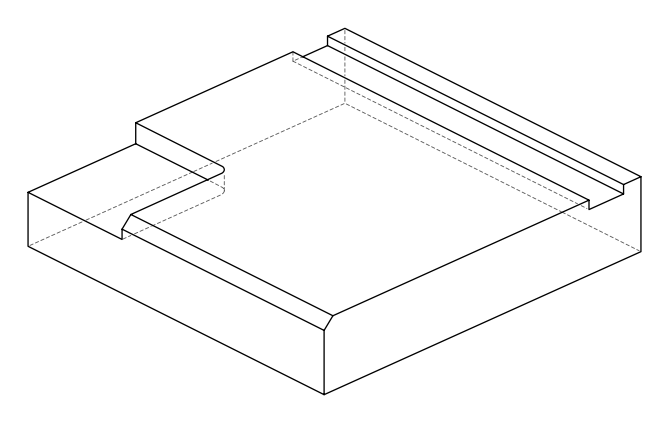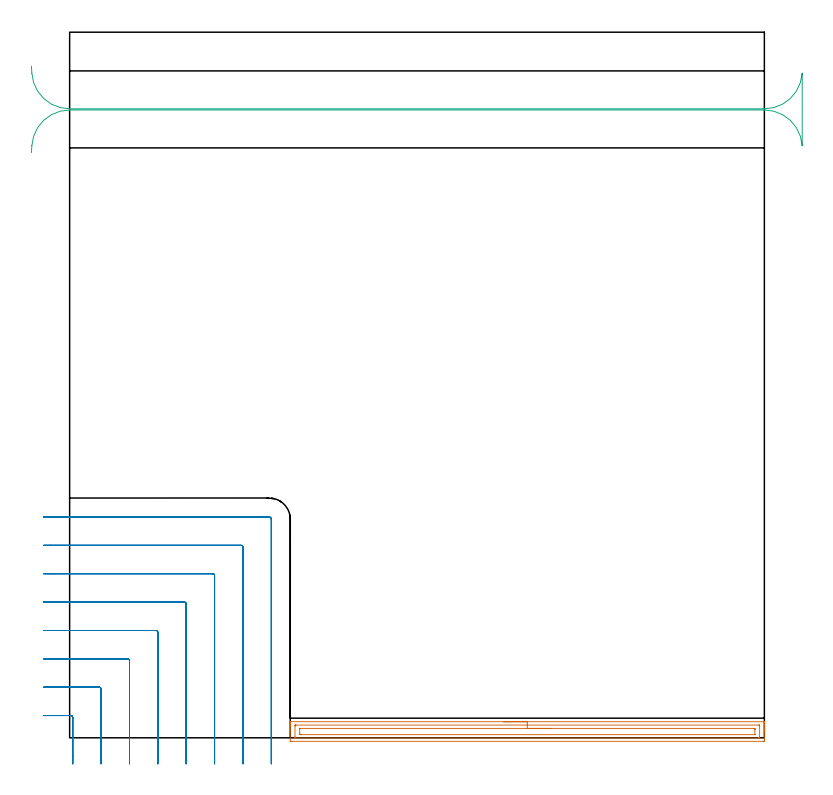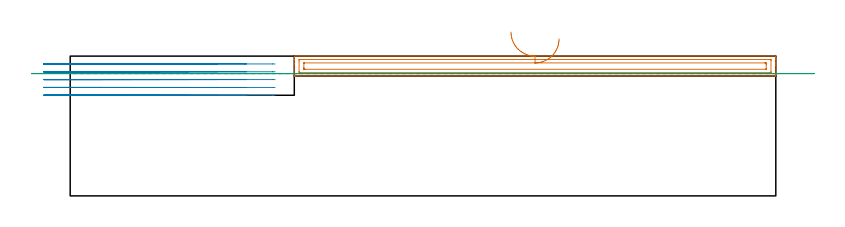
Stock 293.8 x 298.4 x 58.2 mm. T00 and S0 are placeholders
(PLAN: 3 operations, 2 tool changes, 16.8 min)
(1 AREA_MILL | FG_CHAMFER_SURFACE | UGT0205_001 | 5.04 min | 7084 mm3)
(2 MILL_CORNER_NOTCH_RECTANGULAR | CORNER_NOTCH_RECTANGULAR | UGT0201_010 | Follow Part, ap 4, ae 75% | 10.28 min | 153758 mm3)
(3 MILL_RECTANGULAR_SLOT | SLOT_RECTANGULAR | UGT0201_004 | Follow Part, ap 8, ae 75% | 1.46 min | 69712 mm3)
(TOOL UGT0205_001 | Chamfer Mill 20 x 3 x 45 deg. | D20 FL50 Z2)
(TOOL UGT0201_010 | End Mill 16 mm | D16 FL22 Z2)
(TOOL UGT0201_004 | End Mill 32 mm | D32 FL53 Z6)
(OP 1 AREA_MILL)
G17 G21 G94 G90
T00 M6
G54
G17 G0 G90 X183.55 Y6.8 S1061 M3
G43 Z68.2 H0
G94 G1 X183.588 Z67.328 F250.
X183.702 Z66.463
X183.891 Z65.612
X184.153 Z64.78
X184.487 Z63.974
X184.89 Z63.2
X185.358 Z62.464
X185.89 Z61.772
X186.479 Z61.129
X187.122 Z60.539
X187.814 Z60.008
X188.55 Z59.54
X189.324 Z59.137
X190.13 Z58.803
X190.962 Z58.541
X191.814 Z58.352
X192.678 Z58.238
X193.55 Z58.2
X293.626
X293.79 Y6.797 Z58.188
X293.793 Y6.747 Z58.139
X293.8 Y6.344 Z57.743
Y6.017 Z57.416
Y5.323 Z56.718
Y4.085 Z55.482
Y3.541 Z54.936
Y2.922 Z54.318
Y-0.914 Z50.483
X293.798 Y-1.188 Z50.209
X293.79 Y-1.492 Z49.906
X293.486 Y-1.499 Z49.899
X93.921 Y-1.5 Z49.9
X93.303 Y-1.499 Z49.899
X93.302 Y-1.498 Z49.9
X93.3 Y-1.493 Z49.904
Y3.541 Z54.936
Y4.976 Z56.373
Y5.323 Z56.718
Y6.017 Z57.416
Y6.344 Z57.744
X93.307 Y6.747 Z58.139
X93.31 Y6.805 Z58.195
X93.47 Y6.8 Z58.2
X193.55
Y5.386 Z56.786
X291.455 Y5.385 Z56.785
X291.58 Y5.382 Z56.782
X291.79 Y5.374 Z56.774
X291.793 Y5.323 Z56.723
X291.799 Y4.917 Z56.317
Y0.462 Z51.862
X291.793 Y-0.023 Z51.377
X291.791 Y-0.068 Z51.332
X291.643 Y-0.079 Z51.321
X291.518 Y-0.085 Z51.315
X291.455 Y-0.086 Z51.314
X291.392
X95.645 Y-0.085 Z51.315
X95.519 Y-0.082 Z51.318
X95.31 Y-0.074 Z51.326
X95.307 Y-0.023 Z51.377
X95.301 Y0.383 Z51.783
Y4.838 Z56.238
X95.307 Y5.323 Z56.723
X95.31 Y5.368 Z56.768
X95.458 Y5.379 Z56.779
X95.582 Y5.384 Z56.784
X95.645 Y5.386 Z56.786
X95.708
X193.55
Y3.971 Z55.371
X289.174
X289.605 Y3.968 Z55.368
X289.748 Y3.964 Z55.364
X289.79 Y3.962 Z55.362
X289.794 Y3.865 Z55.265
X289.798 Y3.735 Z55.135
X289.799 Y3.541 Z54.941
X289.8 Y3.347 Z54.747
X289.798 Y1.567 Z52.967
X289.79 Y1.371 Z52.771
X289.785 Y1.334 Z52.734
X289.766 Y1.333 Z52.733
X289.713 Y1.33 Z52.73
X289.605 Y1.329 Z52.729
X97.926
X97.495 Y1.332 Z52.732
X97.352 Y1.335 Z52.735
X97.31 Y1.338 Z52.738
X97.306 Y1.435 Z52.835
X97.302 Y1.565 Z52.965
X97.301 Y1.759 Z53.159
X97.3 Y1.953 Z53.353
X97.302 Y3.733 Z55.133
X97.31 Y3.929 Z55.329
X97.315 Y3.965 Z55.365
X97.334 Y3.967 Z55.367
X97.387 Y3.969 Z55.369
X97.495 Y3.971 Z55.371
X193.55
X194.422 Z55.409
X195.286 Z55.523
X196.138 Z55.712
X196.97 Z55.975
X197.776 Z56.308
X198.55 Z56.711
X199.286 Z57.18
X199.978 Z57.711
X200.621 Z58.3
X201.21 Z58.944
X201.742 Z59.636
X202.21 Z60.371
X202.613 Z61.145
X202.947 Z61.951
X203.209 Z62.783
X203.398 Z63.635
X203.512 Z64.5
X203.55 Z65.371
G0 Z68.2
M5
M2
(OP 2 MILL_CORNER_NOTCH_RECTANGULAR)
G17 G21 G94 G90
T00 M6
G54
G17 G0 G90 X1.3 Y-11. S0 M3
G43 Z68.2 H0
Z54.94
G94 G1 Y-8. F250.
Y8.606 F500.
G3 X0.506 Y9.4 R0.8
G1 X-8.
X-11. F250.
G0 Z68.2
X13.3 Y-11.
Z54.94
G1 Y-8.
Y20.606 F500.
G3 X12.505 Y21.4 R0.8
G1 X-8.
X-11. F250.
G0 Z68.2
X25.3 Y-11.
Z54.94
G1 Y-8.
Y32.605 F500.
G3 X24.505 Y33.4 R0.8
G1 X-8.
X-11. F250.
G0 Z68.2
X37.3 Y-11.
Z54.94
G1 Y-8.
Y44.605 F500.
G3 X36.505 Y45.4 R0.8
G1 X-8.
X-11. F250.
G0 Z68.2
X49.3 Y-11.
Z54.94
G1 Y-8.
Y56.604 F500.
G3 X48.504 Y57.4 R0.8
G1 X-8.
X-11. F250.
G0 Z68.2
X61.3 Y-11.
Z54.94
G1 Y-8.
Y68.604 F500.
G3 X60.504 Y69.4 R0.8
G1 X-8.
X-11. F250.
G0 Z68.2
X73.3 Y-11.
Z54.94
G1 Y-8.
Y80.604 F500.
G3 X72.504 Y81.4 R0.8
G1 X-8.
X-11. F250.
G0 Z68.2
X85.3 Y-11.
Z54.94
G1 Y-8.
Y92.4 F500.
G3 X84.3 Y93.4 R1.
G1 X-8.
X-11. F250.
G0 Z68.2
X1.3 Y-11.
Z51.68
G1 Y-8.
Y8.606 F500.
G3 X0.506 Y9.4 R0.8
G1 X-8.
X-11. F250.
G0 Z68.2
X13.3 Y-11.
Z51.68
G1 Y-8.
Y20.606 F500.
G3 X12.506 Y21.4 R0.8
G1 X-8.
X-11. F250.
G0 Z68.2
X25.3 Y-11.
Z51.68
G1 Y-8.
Y32.605 F500.
G3 X24.505 Y33.4 R0.8
G1 X-8.
X-11. F250.
G0 Z68.2
X37.3 Y-11.
Z51.68
G1 Y-8.
Y44.605 F500.
G3 X36.505 Y45.4 R0.8
G1 X-8.
X-11. F250.
G0 Z68.2
X49.3 Y-11.
Z51.68
G1 Y-8.
Y56.604 F500.
G3 X48.504 Y57.4 R0.8
G1 X-8.
X-11. F250.
G0 Z68.2
X61.3 Y-11.
Z51.68
G1 Y-8.
Y68.604 F500.
G3 X60.504 Y69.4 R0.8
G1 X-8.
X-11. F250.
G0 Z68.2
X73.3 Y-11.
Z51.68
G1 Y-8.
Y80.604 F500.
G3 X72.504 Y81.4 R0.8
G1 X-8.
X-11. F250.
G0 Z68.2
X85.3 Y-11.
Z51.68
G1 Y-8.
Y92.4 F500.
G3 X84.3 Y93.4 R1.
G1 X-8.
X-11. F250.
G0 Z68.2
X1.3 Y-11.
Z48.42
G1 Y-8.
Y8.606 F500.
G3 X0.506 Y9.4 R0.8
G1 X-8.
X-11. F250.
G0 Z68.2
X13.3 Y-11.
Z48.42
G1 Y-8.
Y20.605 F500.
G3 X12.506 Y21.4 R0.8
G1 X-8.
X-11. F250.
G0 Z68.2
X25.3 Y-11.
Z48.42
G1 Y-8.
Y32.605 F500.
G3 X24.505 Y33.4 R0.8
G1 X-8.
X-11. F250.
G0 Z68.2
X37.3 Y-11.
Z48.42
G1 Y-8.
Y44.605 F500.
G3 X36.505 Y45.4 R0.8
G1 X-8.
X-11. F250.
G0 Z68.2
X49.3 Y-11.
Z48.42
G1 Y-8.
Y56.604 F500.
G3 X48.504 Y57.4 R0.8
G1 X-8.
X-11. F250.
G0 Z68.2
X61.3 Y-11.
Z48.42
G1 Y-8.
Y68.604 F500.
G3 X60.504 Y69.4 R0.8
G1 X-8.
X-11. F250.
G0 Z68.2
X73.3 Y-11.
Z48.42
G1 Y-8.
Y80.604 F500.
G3 X72.504 Y81.4 R0.8
G1 X-8.
X-11. F250.
G0 Z68.2
X85.3 Y-11.
Z48.42
G1 Y-8.
Y92.4 F500.
G3 X84.3 Y93.4 R1.
G1 X-8.
X-11. F250.
G0 Z68.2
X1.3 Y-11.
Z45.16
G1 Y-8.
Y8.606 F500.
G3 X0.506 Y9.4 R0.8
G1 X-8.
X-11. F250.
G0 Z68.2
X13.3 Y-11.
Z45.16
G1 Y-8.
Y20.605 F500.
G3 X12.506 Y21.4 R0.8
G1 X-8.
X-11. F250.
G0 Z68.2
X25.3 Y-11.
Z45.16
G1 Y-8.
Y32.605 F500.
G3 X24.505 Y33.4 R0.8
G1 X-8.
X-11. F250.
G0 Z68.2
X37.3 Y-11.
Z45.16
G1 Y-8.
Y44.605 F500.
G3 X36.505 Y45.4 R0.8
G1 X-8.
X-11. F250.
G0 Z68.2
X49.3 Y-11.
Z45.16
G1 Y-8.
Y56.604 F500.
G3 X48.504 Y57.4 R0.8
G1 X-8.
X-11. F250.
G0 Z68.2
X61.3 Y-11.
Z45.16
G1 Y-8.
Y68.604 F500.
G3 X60.504 Y69.4 R0.8
G1 X-8.
X-11. F250.
G0 Z68.2
X73.3 Y-11.
Z45.16
G1 Y-8.
Y80.604 F500.
G3 X72.504 Y81.4 R0.8
G1 X-8.
X-11. F250.
G0 Z68.2
X85.3 Y-11.
Z45.16
G1 Y-8.
Y92.4 F500.
G3 X84.3 Y93.4 R1.
G1 X-8.
X-11. F250.
G0 Z68.2
X1.3 Y-11.
Z41.9
G1 Y-8.
Y8.606 F500.
G3 X0.506 Y9.4 R0.8
G1 X-8.
X-11. F250.
G0 Z68.2
X13.3 Y-11.
Z41.9
G1 Y-8.
Y20.605 F500.
G3 X12.506 Y21.4 R0.8
G1 X-8.
X-11. F250.
G0 Z68.2
X25.3 Y-11.
Z41.9
G1 Y-8.
Y32.605 F500.
G3 X24.505 Y33.4 R0.8
G1 X-8.
X-11. F250.
G0 Z68.2
X37.3 Y-11.
Z41.9
G1 Y-8.
Y44.605 F500.
G3 X36.505 Y45.4 R0.8
G1 X-8.
X-11. F250.
G0 Z68.2
X49.3 Y-11.
Z41.9
G1 Y-8.
Y56.604 F500.
G3 X48.504 Y57.4 R0.8
G1 X-8.
X-11. F250.
G0 Z68.2
X61.3 Y-11.
Z41.9
G1 Y-8.
Y68.604 F500.
G3 X60.504 Y69.4 R0.8
G1 X-8.
X-11. F250.
G0 Z68.2
X73.3 Y-11.
Z41.9
G1 Y-8.
Y80.604 F500.
G3 X72.504 Y81.4 R0.8
G1 X-8.
X-11. F250.
G0 Z68.2
X85.3 Y-11.
Z41.9
G1 Y-8.
Y92.4 F500.
G3 X84.3 Y93.4 R1.
G1 X-8.
X-11. F250.
G0 Z68.2
M5
M2
(OP 3 MILL_RECTANGULAR_SLOT)
G17 G21 G94 G90
T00 M6
G54
G17 G0 G90 X-16.154 Y247.485 S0 M3
G43 Z68.2 H0
Z50.9
G94 G1 X-15.97 Y250.479 F250.
G2 X0. Y265.5 R16. F500.
G1 X293.8
G2 X309.77 Y250.48 R16.
G1 X309.8
Y281.02
X309.77
G2 X293.8 Y266. R16.
G1 X0.
G2 X-15.97 Y281.021 R16.
G1 X-16.154 Y284.015 F250.
G0 Z68.2
M5
M2
